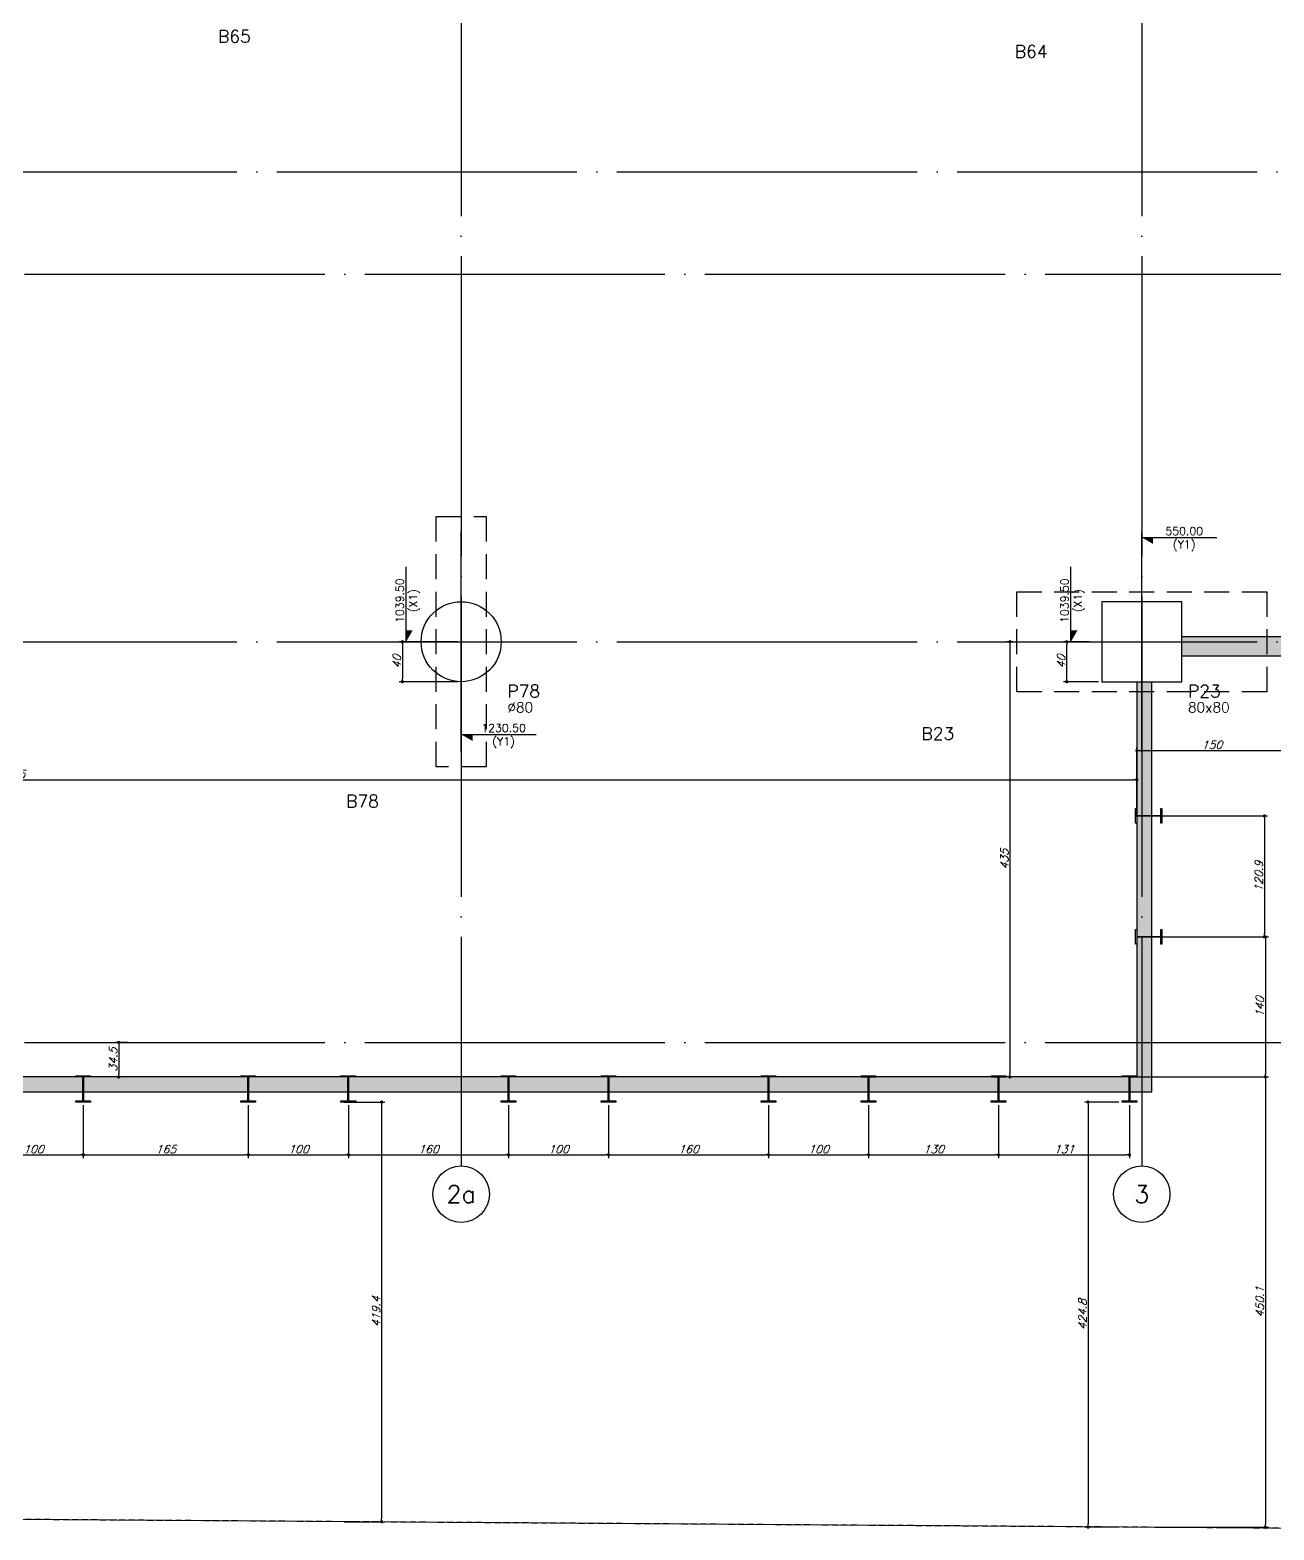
# Model space of a CAD drawing. Header units: millimetres. Extents: x -4281 to 5364, y -2128 to 2372.
# Drawn here: x -2371 to -1127, y -1372 to 127 of the extents above; entities that cross this region are included whole.
import ezdxf
from ezdxf.enums import TextEntityAlignment as Align

# ---------------------------------------------------------------- set-up
doc = ezdxf.new("R2010")
doc.units = ezdxf.units.MM
doc.header["$LTSCALE"] = 50
for name, pattern in [('CONTINUO', [0, 0]), ('DASHED', [0.75, 0.5, -0.25]), ('EIXO', [6.8, 6, -0.4, 0, -0.4])]:
    doc.linetypes.add(name, pattern=pattern)
doc.layers.add('A-DETL-MBND', color=5, linetype='Continuous', lineweight=9)
for name, color, linetype in [('F-ATRIBUTO', 6, 'Continuous'), ('F-BLOCOS-NOME', 3, 'Continuous'), ('F-COTAS', 106, 'Continuous'), ('F-COTAS-ACUMU-1', 94, 'Continuous'), ('F-COTAS_PM', 106, 'Continuous'), ('F-DIVISA', 6, 'Continuous'), ('F-EIXO', 12, 'EIXO'), ('F-EIXOS-DET', 1, 'Continuous'), ('F-EST-COTA', 1, 'Continuous'), ('F-ESTACAS-BARRETE', 2, 'Continuous'), ('F-PILARES-DIM', 172, 'Continuous'), ('F-PILARES-N', 170, 'Continuous'), ('F-PILARES-NOME', 170, 'Continuous'), ('F-PM_EST', 1, 'Continuous'), ('F-SOLIDO-EST', 252, 'Continuous'), ('F-TEXTO', 6, 'Continuous'), ('F-VIGAS', 3, 'Continuous'), ('TG', 7, 'CONTINUO')]:
    doc.layers.add(name, color=color, linetype=linetype)
doc.styles.add('COTA', font='SIMPLEX.SHX')
doc.styles.add('CP-TEXT-INCL', font='romans.shx', dxfattribs={"oblique": 20})
doc.styles.add('MCP', font='romans.shx')
doc.styles.add('ROMANS', font='romans.shx')
doc.dimstyles.new('CP-COTAS-50', dxfattribs={"dimscale": 0.64, "dimtxt": 12.5, "dimasz": 5, "dimexe": 5, "dimexo": 5, "dimgap": 2.5, "dimtad": 1, "dimdec": 1, "dimdsep": 46, "dimtxsty": 'CP-TEXT-INCL', "dimblk1": 'DOT', "dimblk2": 'DOT', "dimsah": 1, "dimcen": 9, "dimclrd": 256, "dimclre": 256, "dimclrt": 256, "dimadec": 0, "dimazin": 0, "dimtfac": 1, "dimtdec": 1, "dimtmove": 2, "dimatfit": 3, "dimldrblk": 'DOT', "dimfxl": 0, "dimtolj": 1, "dimarcsym": 0})

# ---------------------------------------------------------------- blocks, each defined once
blk = doc.blocks.new('*U4')
at = {"layer": 'F-EIXO'}
blk.add_line((0, 0), (7285, 0), dxfattribs=at)
at = {"layer": 'F-TEXTO', "style": 'ROMANS'}
blk.add_attdef('EIXO', text='', height=17.5, dxfattribs=at).set_placement((-28.2072, 0), align=Align.MIDDLE_CENTER)
blk = doc.blocks.new('*U5')
at = {"layer": 'F-EIXO'}
blk.add_line((0, 0), (7197, 0), dxfattribs=at)
at = {"layer": 'F-TEXTO', "style": 'ROMANS'}
blk.add_attdef('EIXO', text='', height=17.5, dxfattribs=at).set_placement((-28.2072, 0), align=Align.MIDDLE_CENTER)
blk = doc.blocks.new('*U505')
at = {"layer": 'F-EIXO'}
blk.add_line((0, 0), (0, -2950), dxfattribs=at)
at = {"layer": 'F-TEXTO', "style": 'ROMANS'}
blk.add_attdef('EIXO', text='', height=17.5, rotation=360, dxfattribs=at).set_placement((0, 28.2072), align=Align.MIDDLE_CENTER)
blk = doc.blocks.new('*U30')
at = {"color": 0}
for p, q in [((-25.71, -20.79), (-25.71, -19.29)), ((-24.61, -22.643), (-23.11, -22.643))]:
    blk.add_line(p, q, dxfattribs=at)
for points in [[(-25.71, -20.79), (-25.71, -20.563), (-25.58, -20.563), (-25.71, -20.563)], [(-24.61, -22.643), (-24.383, -22.643), (-24.383, -22.773), (-24.383, -22.643)]]:
    blk.add_solid(points, dxfattribs=at)
at = {"layer": 'F-EIXOS-DET'}
for p, q in [((-24.61, -22.99), (-24.61, -18.59)), ((-26.81, -20.79), (-22.41, -20.79))]:
    blk.add_line(p, q, dxfattribs=at)
at = {"layer": 'F-ATRIBUTO', "style": 'CP-TEXT-INCL', "oblique": 20, "flags": 1}
blk.add_attdef('ENCONTRO_EIXO', (-24.61, -20.79), '', height=0.05, dxfattribs=at)
blk.add_attdef('VALORMI', text='', height=0.05, dxfattribs=at).set_placement((-24.081, -20.927), align=Align.MIDDLE_CENTER)
at = {"layer": 'F-EST-COTA', "color": 2, "style": 'COTA', "flags": 1}
for tag, p in [('COTA_X', (-9.763, 0.589)), ('COTA_Y', (-9.785, 0.245))]:
    blk.add_attdef(tag, p, '', height=0.2, dxfattribs=at)
at = {"layer": 'F-EST-COTA', "color": 2, "style": 'COTA'}
blk.add_attdef('COTAX_CE-2', text='', height=0.16, rotation=90, dxfattribs=at).set_placement((-25.71, -19.969), align=Align.BOTTOM_CENTER)
blk.add_attdef('NOME_EIXO_X', text='', height=0.16, rotation=90, dxfattribs=at).set_placement((-25.65, -19.969), align=Align.TOP_CENTER)
blk.add_attdef('COTAY_CE-2', text='', height=0.16, dxfattribs=at).set_placement((-23.762, -22.643), align=Align.BOTTOM_CENTER)
blk.add_attdef('NOME_EIXO_Y', text='', height=0.16, dxfattribs=at).set_placement((-23.762, -22.703), align=Align.TOP_CENTER)
blk = doc.blocks.new('*U33')
at = {"color": 0}
for p, q in [((-11, -18.706), (-9.5, -18.706)), ((-12.416, -20.79), (-12.416, -19.29))]:
    blk.add_line(p, q, dxfattribs=at)
for points in [[(-11, -18.706), (-10.773, -18.706), (-10.773, -18.836), (-10.773, -18.706)], [(-12.416, -20.79), (-12.416, -20.563), (-12.286, -20.563), (-12.416, -20.563)]]:
    blk.add_solid(points, dxfattribs=at)
at = {"layer": 'F-EIXOS-DET'}
for p, q in [((-11, -22.99), (-11, -18.59)), ((-13.2, -20.79), (-8.8, -20.79))]:
    blk.add_line(p, q, dxfattribs=at)
at = {"layer": 'F-ATRIBUTO', "style": 'CP-TEXT-INCL', "oblique": 20, "flags": 1}
blk.add_attdef('ENCONTRO_EIXO', (-11, -20.79), '', height=0.05, dxfattribs=at)
blk.add_attdef('VALORMI', text='', height=0.05, dxfattribs=at).set_placement((-10.471, -20.927), align=Align.MIDDLE_CENTER)
at = {"layer": 'F-EST-COTA', "color": 2, "style": 'COTA', "flags": 1}
for tag, p in [('COTA_X', (-9.763, 0.589)), ('COTA_Y', (-9.785, 0.245))]:
    blk.add_attdef(tag, p, '', height=0.2, dxfattribs=at)
at = {"layer": 'F-EST-COTA', "color": 2, "style": 'COTA'}
blk.add_attdef('COTAY_CE-2', text='', height=0.16, dxfattribs=at).set_placement((-10.152, -18.706), align=Align.BOTTOM_CENTER)
blk.add_attdef('NOME_EIXO_Y', text='', height=0.16, dxfattribs=at).set_placement((-10.152, -18.766), align=Align.TOP_CENTER)
blk.add_attdef('COTAX_CE-2', text='', height=0.16, rotation=90, dxfattribs=at).set_placement((-12.416, -19.969), align=Align.BOTTOM_CENTER)
blk.add_attdef('NOME_EIXO_X', text='', height=0.16, rotation=90, dxfattribs=at).set_placement((-12.356, -19.969), align=Align.TOP_CENTER)
blk = doc.blocks.new('_DOT')
at = {"color": 0, "linetype": 'ByBlock'}
blk.add_line((-0.5, 0), (-1, 0), dxfattribs=at)
at = {"color": 0, "linetype": 'ByBlock', "const_width": 0.5}
blk.add_lwpolyline([(-0.25, 0, 1), (0.25, 0, 1)], format="xyb", close=True, dxfattribs=at)
blk = doc.blocks.new('*D194')
at = {"layer": 'DEFPOINTS', "color": 0, "transparency": 16777216}
for p in [(-1334.5, -484.5), (-1308.9, -484.5), (-1299.5, -524.5)]:
    blk.add_point(p, dxfattribs=at)
at = {"layer": 'F-COTAS', "lineweight": -2, "transparency": 16777216}
for p, q in [((-1312.1, -484.5), (-1337.7, -484.5)), ((-1334.5, -521.3), (-1334.5, -487.7)), ((-1302.7, -524.5), (-1337.7, -524.5))]:
    blk.add_line(p, q, dxfattribs=at)
at = {"layer": 'F-COTAS', "lineweight": -2, "transparency": 16777216, "xscale": 3.2, "yscale": 3.2, "zscale": 3.2}
for p, rotation in [((-1334.5, -484.5), 90), ((-1334.5, -524.5), 270)]:
    blk.add_blockref('_DOT', p, dxfattribs=dict(at, rotation=rotation))
at = {"layer": 'F-COTAS', "transparency": 16777216, "insert": (-1340.1, -504.5), "char_height": 8, "attachment_point": 5, "rotation": 90, "style": 'CP-TEXT-INCL'}
blk.add_mtext('\\A1;40', dxfattribs=at)
blk = doc.blocks.new('*D81')
at = {"layer": 'DEFPOINTS', "color": 0, "transparency": 16777216}
for p in [(-1940, -484.5), (-1998.8, -524.5), (-1940, -524.5)]:
    blk.add_point(p, dxfattribs=at)
at = {"layer": 'F-COTAS', "lineweight": -2, "transparency": 16777216}
for p, q in [((-1943.2, -484.5), (-2002, -484.5)), ((-1998.8, -487.7), (-1998.8, -521.3)), ((-1943.2, -524.5), (-2002, -524.5))]:
    blk.add_line(p, q, dxfattribs=at)
at = {"layer": 'F-COTAS', "lineweight": -2, "transparency": 16777216, "xscale": 3.2, "yscale": 3.2, "zscale": 3.2}
for p, rotation in [((-1998.8, -484.5), 90), ((-1998.8, -524.5), 270)]:
    blk.add_blockref('_DOT', p, dxfattribs=dict(at, rotation=rotation))
at = {"layer": 'F-COTAS', "transparency": 16777216, "insert": (-2004.4, -504.5), "char_height": 8, "attachment_point": 5, "rotation": 90, "style": 'CP-TEXT-INCL'}
blk.add_mtext('\\A1;40', dxfattribs=at)
blk = doc.blocks.new('A$C738E28E5')
at = {"layer": 'F-SOLIDO-EST'}
h = blk.add_hatch(color=256, dxfattribs=at)
h.dxf.hatch_style = 1
h.paths.add_polyline_path([(-1249.5, -524.5), (-1264.5, -524.5), (-1264.5, -919.5), (-3525, -919.5), (-3525, 1424), (-3299.5, 1649.5), (-3290, 1649.5), (-3290, 1664.5), (-3305.7, 1664.5), (-3540, 1430.2), (-3540, -934.5), (-1249.5, -934.5)])
h = blk.add_hatch(color=256, dxfattribs=at)
h.dxf.hatch_style = 1
h.paths.add_polyline_path([(-869, -479.5), (-1219.5, -479.5), (-1219.5, -498.5), (-869, -498.5)])
blk = doc.blocks.new('A$C3CB31523')
at = {"layer": 'F-VIGAS'}
for points in [[(-3290, 6664.5), (-3305.7, 6664.5), (-3540, 6430.2), (-3540, 4065.5), (-1249.5, 4065.5), (-1249.5, 4475.5)], [(-1264.5, 4475.5), (-1264.5, 4080.5), (-3525, 4080.5), (-3525, 6424), (-3299.5, 6649.5), (-3290, 6649.5)], [(-869, 4520.5), (-1219.5, 4520.5)], [(-1219.5, 4501.5), (-869, 4501.5)]]:
    blk.add_lwpolyline(points, dxfattribs=at)
at = {"layer": 'F-SOLIDO-EST'}
blk.add_blockref('A$C738E28E5', (0, 5000), dxfattribs=at)
blk = doc.blocks.new('*D237')
at = {"layer": 'DEFPOINTS', "color": 0, "transparency": 16777216}
for p in [(-2270.5, -885), (-2282.4, -919.5), (-2270.5, -919.5)]:
    blk.add_point(p, dxfattribs=at)
at = {"layer": 'F-COTAS', "lineweight": -2, "transparency": 16777216}
for p, q in [((-2273.7, -885), (-2285.6, -885)), ((-2282.4, -888.2), (-2282.4, -916.3)), ((-2273.7, -919.5), (-2285.6, -919.5))]:
    blk.add_line(p, q, dxfattribs=at)
at = {"layer": 'F-COTAS', "lineweight": -2, "transparency": 16777216, "xscale": 3.2, "yscale": 3.2, "zscale": 3.2}
for p, rotation in [((-2282.4, -885), 90), ((-2282.4, -919.5), 270)]:
    blk.add_blockref('_DOT', p, dxfattribs=dict(at, rotation=rotation))
at = {"layer": 'F-COTAS', "transparency": 16777216, "insert": (-2288, -902.3), "char_height": 8, "attachment_point": 5, "rotation": 90, "style": 'CP-TEXT-INCL'}
blk.add_mtext('\\A1;34.5', dxfattribs=at)
blk = doc.blocks.new('*D257')
at = {"layer": 'DEFPOINTS', "color": 0, "transparency": 16777216}
for p in [(-1264.5, -622.4), (-3525, -653.2), (-1264.5, -653.2)]:
    blk.add_point(p, dxfattribs=at)
at = {"layer": 'F-COTAS', "lineweight": -2, "transparency": 16777216}
for p, q in [((-3525, -650), (-3525, -619.2)), ((-3521.8, -622.4), (-1267.7, -622.4)), ((-1264.5, -650), (-1264.5, -619.2))]:
    blk.add_line(p, q, dxfattribs=at)
at = {"layer": 'F-COTAS', "lineweight": -2, "transparency": 16777216, "xscale": 3.2, "yscale": 3.2, "zscale": 3.2, "rotation": 180}
blk.add_blockref('_DOT', (-3525, -622.4), dxfattribs=at)
at = {"layer": 'F-COTAS', "lineweight": -2, "transparency": 16777216, "xscale": 3.2, "yscale": 3.2, "zscale": 3.2}
blk.add_blockref('_DOT', (-1264.5, -622.4), dxfattribs=at)
at = {"layer": 'F-COTAS', "transparency": 16777216, "insert": (-2394.8, -616.8), "char_height": 8, "attachment_point": 5, "style": 'CP-TEXT-INCL'}
blk.add_mtext('\\A1;2260.5', dxfattribs=at)
blk = doc.blocks.new('*D258')
at = {"layer": 'DEFPOINTS', "color": 0, "transparency": 16777216}
for p in [(-1384.8, -484.5), (-1391.3, -919.5), (-1384.8, -919.5)]:
    blk.add_point(p, dxfattribs=at)
at = {"layer": 'F-COTAS', "lineweight": -2, "transparency": 16777216}
for p, q in [((-1388, -484.5), (-1394.5, -484.5)), ((-1391.3, -487.7), (-1391.3, -916.3)), ((-1388, -919.5), (-1394.5, -919.5))]:
    blk.add_line(p, q, dxfattribs=at)
at = {"layer": 'F-COTAS', "lineweight": -2, "transparency": 16777216, "xscale": 3.2, "yscale": 3.2, "zscale": 3.2}
for p, rotation in [((-1391.3, -484.5), 90), ((-1391.3, -919.5), 270)]:
    blk.add_blockref('_DOT', p, dxfattribs=dict(at, rotation=rotation))
at = {"layer": 'F-COTAS', "transparency": 16777216, "insert": (-1396.9, -702), "char_height": 8, "attachment_point": 5, "rotation": 90, "style": 'CP-TEXT-INCL'}
blk.add_mtext('\\A1;435', dxfattribs=at)
blk = doc.blocks.new('Pilares W Gerdau - W250X38_5-590579-Térreo')
at = {"layer": 'F-PM_EST'}
for p, q in [((-7.35, 11.98), (-7.35, 13.1)), ((-7.35, 13.1), (7.35, 13.1)), ((-7.35, 13.1), (7.35, 13.1)), ((-7.35, 11.98), (-7.35, 13.1)), ((-0.33, 11.98), (-7.35, 11.98)), ((-0.33, 11.98), (-7.35, 11.98)), ((-0.33, -11.98), (-0.33, 11.98)), ((-0.33, -11.98), (-0.33, 11.98)), ((7.35, 11.98), (0.33, 11.98)), ((0.33, 11.98), (0.33, -11.98)), ((0.33, 11.98), (0.33, -11.98)), ((7.35, 11.98), (0.33, 11.98)), ((7.35, 13.1), (7.35, 11.98)), ((7.35, 13.1), (7.35, 11.98)), ((-7.35, -13.1), (-7.35, -11.98)), ((-7.35, -11.98), (-0.33, -11.98)), ((-7.35, -11.98), (-0.33, -11.98)), ((-7.35, -13.1), (-7.35, -11.98)), ((7.35, -13.1), (-7.35, -13.1)), ((7.35, -13.1), (-7.35, -13.1)), ((0.33, -11.98), (7.35, -11.98)), ((0.33, -11.98), (7.35, -11.98)), ((7.35, -11.98), (7.35, -13.1)), ((7.35, -11.98), (7.35, -13.1))]:
    blk.add_line(p, q, dxfattribs=at)
blk = doc.blocks.new('Pilares W Gerdau - W250X38_5-1575712-Térreo')
at = {"layer": 'F-PM_EST'}
for p, q in [((-7.35, 11.98), (-7.35, 13.1)), ((-7.35, 13.1), (7.35, 13.1)), ((-7.35, 13.1), (7.35, 13.1)), ((-7.35, 11.98), (-7.35, 13.1)), ((-0.33, 11.98), (-7.35, 11.98)), ((-0.33, 11.98), (-7.35, 11.98)), ((-0.33, -11.98), (-0.33, 11.98)), ((-0.33, -11.98), (-0.33, 11.98)), ((7.35, 11.98), (0.33, 11.98)), ((0.33, 11.98), (0.33, -11.98)), ((0.33, 11.98), (0.33, -11.98)), ((7.35, 11.98), (0.33, 11.98)), ((7.35, 13.1), (7.35, 11.98)), ((7.35, 13.1), (7.35, 11.98)), ((-7.35, -13.1), (-7.35, -11.98)), ((-7.35, -11.98), (-0.33, -11.98)), ((-7.35, -11.98), (-0.33, -11.98)), ((-7.35, -13.1), (-7.35, -11.98)), ((7.35, -13.1), (-7.35, -13.1)), ((7.35, -13.1), (-7.35, -13.1)), ((0.33, -11.98), (7.35, -11.98)), ((0.33, -11.98), (7.35, -11.98)), ((7.35, -11.98), (7.35, -13.1)), ((7.35, -11.98), (7.35, -13.1))]:
    blk.add_line(p, q, dxfattribs=at)
blk = doc.blocks.new('*D349')
at = {"layer": 'DEFPOINTS', "color": 0, "transparency": 16777216}
for p in [(-1532.8, -944.6), (-1402.8, -944.6), (-1402.8, -997.3)]:
    blk.add_point(p, dxfattribs=at)
at = {"layer": 'F-COTAS_PM', "lineweight": -2, "transparency": 16777216}
for p, q in [((-1532.8, -947.8), (-1532.8, -1000.5)), ((-1402.8, -947.8), (-1402.8, -1000.5)), ((-1529.6, -997.3), (-1406, -997.3))]:
    blk.add_line(p, q, dxfattribs=at)
at = {"layer": 'F-COTAS_PM', "lineweight": -2, "transparency": 16777216, "xscale": 3.2, "yscale": 3.2, "zscale": 3.2, "rotation": 180}
blk.add_blockref('_DOT', (-1532.8, -997.3), dxfattribs=at)
at = {"layer": 'F-COTAS_PM', "lineweight": -2, "transparency": 16777216, "xscale": 3.2, "yscale": 3.2, "zscale": 3.2}
blk.add_blockref('_DOT', (-1402.8, -997.3), dxfattribs=at)
at = {"layer": 'F-COTAS_PM', "transparency": 16777216, "insert": (-1467.8, -991.7), "char_height": 8, "attachment_point": 5, "style": 'CP-TEXT-INCL'}
blk.add_mtext('\\A1;130', dxfattribs=at)
blk = doc.blocks.new('*D350')
at = {"layer": 'DEFPOINTS', "color": 0, "transparency": 16777216}
for p in [(-1402.8, -944.6), (-1271.8, -944.6), (-1271.8, -997.3)]:
    blk.add_point(p, dxfattribs=at)
at = {"layer": 'F-COTAS_PM', "lineweight": -2, "transparency": 16777216}
for p, q in [((-1402.8, -947.8), (-1402.8, -1000.5)), ((-1271.8, -947.8), (-1271.8, -1000.5)), ((-1399.6, -997.3), (-1275, -997.3))]:
    blk.add_line(p, q, dxfattribs=at)
at = {"layer": 'F-COTAS_PM', "lineweight": -2, "transparency": 16777216, "xscale": 3.2, "yscale": 3.2, "zscale": 3.2, "rotation": 180}
blk.add_blockref('_DOT', (-1402.8, -997.3), dxfattribs=at)
at = {"layer": 'F-COTAS_PM', "lineweight": -2, "transparency": 16777216, "xscale": 3.2, "yscale": 3.2, "zscale": 3.2}
blk.add_blockref('_DOT', (-1271.8, -997.3), dxfattribs=at)
at = {"layer": 'F-COTAS_PM', "transparency": 16777216, "insert": (-1337.3, -991.7), "char_height": 8, "attachment_point": 5, "style": 'CP-TEXT-INCL'}
blk.add_mtext('\\A1;131', dxfattribs=at)
blk = doc.blocks.new('*D351')
at = {"layer": 'DEFPOINTS', "color": 0, "transparency": 16777216}
for p in [(-2317.8, -944.6), (-2152.8, -944.6), (-2152.8, -997.3)]:
    blk.add_point(p, dxfattribs=at)
at = {"layer": 'F-COTAS_PM', "lineweight": -2, "transparency": 16777216}
for p, q in [((-2317.8, -947.8), (-2317.8, -1000.5)), ((-2152.8, -947.8), (-2152.8, -1000.5)), ((-2314.6, -997.3), (-2156, -997.3))]:
    blk.add_line(p, q, dxfattribs=at)
at = {"layer": 'F-COTAS_PM', "lineweight": -2, "transparency": 16777216, "xscale": 3.2, "yscale": 3.2, "zscale": 3.2, "rotation": 180}
blk.add_blockref('_DOT', (-2317.8, -997.3), dxfattribs=at)
at = {"layer": 'F-COTAS_PM', "lineweight": -2, "transparency": 16777216, "xscale": 3.2, "yscale": 3.2, "zscale": 3.2}
blk.add_blockref('_DOT', (-2152.8, -997.3), dxfattribs=at)
at = {"layer": 'F-COTAS_PM', "transparency": 16777216, "insert": (-2235.3, -991.7), "char_height": 8, "attachment_point": 5, "style": 'CP-TEXT-INCL'}
blk.add_mtext('\\A1;165', dxfattribs=at)
blk = doc.blocks.new('*D352')
at = {"layer": 'DEFPOINTS', "color": 0, "transparency": 16777216}
for p in [(-2152.8, -944.6), (-2052.8, -944.6), (-2052.8, -997.3)]:
    blk.add_point(p, dxfattribs=at)
at = {"layer": 'F-COTAS_PM', "lineweight": -2, "transparency": 16777216}
for p, q in [((-2152.8, -947.8), (-2152.8, -1000.5)), ((-2052.8, -947.8), (-2052.8, -1000.5)), ((-2149.6, -997.3), (-2056, -997.3))]:
    blk.add_line(p, q, dxfattribs=at)
at = {"layer": 'F-COTAS_PM', "lineweight": -2, "transparency": 16777216, "xscale": 3.2, "yscale": 3.2, "zscale": 3.2, "rotation": 180}
blk.add_blockref('_DOT', (-2152.8, -997.3), dxfattribs=at)
at = {"layer": 'F-COTAS_PM', "lineweight": -2, "transparency": 16777216, "xscale": 3.2, "yscale": 3.2, "zscale": 3.2}
blk.add_blockref('_DOT', (-2052.8, -997.3), dxfattribs=at)
at = {"layer": 'F-COTAS_PM', "transparency": 16777216, "insert": (-2102.8, -991.7), "char_height": 8, "attachment_point": 5, "style": 'CP-TEXT-INCL'}
blk.add_mtext('\\A1;100', dxfattribs=at)
blk = doc.blocks.new('*D353')
at = {"layer": 'DEFPOINTS', "color": 0, "transparency": 16777216}
for p in [(-2052.8, -944.6), (-1892.8, -944.6), (-1892.8, -997.3)]:
    blk.add_point(p, dxfattribs=at)
at = {"layer": 'F-COTAS_PM', "lineweight": -2, "transparency": 16777216}
for p, q in [((-2052.8, -947.8), (-2052.8, -1000.5)), ((-1892.8, -947.8), (-1892.8, -1000.5)), ((-2049.6, -997.3), (-1896, -997.3))]:
    blk.add_line(p, q, dxfattribs=at)
at = {"layer": 'F-COTAS_PM', "lineweight": -2, "transparency": 16777216, "xscale": 3.2, "yscale": 3.2, "zscale": 3.2, "rotation": 180}
blk.add_blockref('_DOT', (-2052.8, -997.3), dxfattribs=at)
at = {"layer": 'F-COTAS_PM', "lineweight": -2, "transparency": 16777216, "xscale": 3.2, "yscale": 3.2, "zscale": 3.2}
blk.add_blockref('_DOT', (-1892.8, -997.3), dxfattribs=at)
at = {"layer": 'F-COTAS_PM', "transparency": 16777216, "insert": (-1972.8, -991.7), "char_height": 8, "attachment_point": 5, "style": 'CP-TEXT-INCL'}
blk.add_mtext('\\A1;160', dxfattribs=at)
blk = doc.blocks.new('*D354')
at = {"layer": 'DEFPOINTS', "color": 0, "transparency": 16777216}
for p in [(-1892.8, -944.6), (-1792.8, -944.6), (-1792.8, -997.3)]:
    blk.add_point(p, dxfattribs=at)
at = {"layer": 'F-COTAS_PM', "lineweight": -2, "transparency": 16777216}
for p, q in [((-1892.8, -947.8), (-1892.8, -1000.5)), ((-1792.8, -947.8), (-1792.8, -1000.5)), ((-1889.6, -997.3), (-1796, -997.3))]:
    blk.add_line(p, q, dxfattribs=at)
at = {"layer": 'F-COTAS_PM', "lineweight": -2, "transparency": 16777216, "xscale": 3.2, "yscale": 3.2, "zscale": 3.2, "rotation": 180}
blk.add_blockref('_DOT', (-1892.8, -997.3), dxfattribs=at)
at = {"layer": 'F-COTAS_PM', "lineweight": -2, "transparency": 16777216, "xscale": 3.2, "yscale": 3.2, "zscale": 3.2}
blk.add_blockref('_DOT', (-1792.8, -997.3), dxfattribs=at)
at = {"layer": 'F-COTAS_PM', "transparency": 16777216, "insert": (-1842.8, -991.7), "char_height": 8, "attachment_point": 5, "style": 'CP-TEXT-INCL'}
blk.add_mtext('\\A1;100', dxfattribs=at)
blk = doc.blocks.new('*D355')
at = {"layer": 'DEFPOINTS', "color": 0, "transparency": 16777216}
for p in [(-1792.8, -944.6), (-1632.8, -944.6), (-1632.8, -997.3)]:
    blk.add_point(p, dxfattribs=at)
at = {"layer": 'F-COTAS_PM', "lineweight": -2, "transparency": 16777216}
for p, q in [((-1792.8, -947.8), (-1792.8, -1000.5)), ((-1632.8, -947.8), (-1632.8, -1000.5)), ((-1789.6, -997.3), (-1636, -997.3))]:
    blk.add_line(p, q, dxfattribs=at)
at = {"layer": 'F-COTAS_PM', "lineweight": -2, "transparency": 16777216, "xscale": 3.2, "yscale": 3.2, "zscale": 3.2, "rotation": 180}
blk.add_blockref('_DOT', (-1792.8, -997.3), dxfattribs=at)
at = {"layer": 'F-COTAS_PM', "lineweight": -2, "transparency": 16777216, "xscale": 3.2, "yscale": 3.2, "zscale": 3.2}
blk.add_blockref('_DOT', (-1632.8, -997.3), dxfattribs=at)
at = {"layer": 'F-COTAS_PM', "transparency": 16777216, "insert": (-1712.8, -991.7), "char_height": 8, "attachment_point": 5, "style": 'CP-TEXT-INCL'}
blk.add_mtext('\\A1;160', dxfattribs=at)
blk = doc.blocks.new('*D356')
at = {"layer": 'DEFPOINTS', "color": 0, "transparency": 16777216}
for p in [(-1632.8, -944.6), (-1532.8, -944.6), (-1532.8, -997.3)]:
    blk.add_point(p, dxfattribs=at)
at = {"layer": 'F-COTAS_PM', "lineweight": -2, "transparency": 16777216}
for p, q in [((-1632.8, -947.8), (-1632.8, -1000.5)), ((-1532.8, -947.8), (-1532.8, -1000.5)), ((-1629.6, -997.3), (-1536, -997.3))]:
    blk.add_line(p, q, dxfattribs=at)
at = {"layer": 'F-COTAS_PM', "lineweight": -2, "transparency": 16777216, "xscale": 3.2, "yscale": 3.2, "zscale": 3.2, "rotation": 180}
blk.add_blockref('_DOT', (-1632.8, -997.3), dxfattribs=at)
at = {"layer": 'F-COTAS_PM', "lineweight": -2, "transparency": 16777216, "xscale": 3.2, "yscale": 3.2, "zscale": 3.2}
blk.add_blockref('_DOT', (-1532.8, -997.3), dxfattribs=at)
at = {"layer": 'F-COTAS_PM', "transparency": 16777216, "insert": (-1582.8, -991.7), "char_height": 8, "attachment_point": 5, "style": 'CP-TEXT-INCL'}
blk.add_mtext('\\A1;100', dxfattribs=at)
blk = doc.blocks.new('*D361')
at = {"layer": 'DEFPOINTS', "color": 0, "transparency": 16777216}
for p in [(-2417.8, -944.6), (-2317.8, -944.6), (-2317.8, -997.3)]:
    blk.add_point(p, dxfattribs=at)
at = {"layer": 'F-COTAS_PM', "lineweight": -2, "transparency": 16777216}
for p, q in [((-2417.8, -947.8), (-2417.8, -1000.5)), ((-2317.8, -947.8), (-2317.8, -1000.5)), ((-2414.6, -997.3), (-2321, -997.3))]:
    blk.add_line(p, q, dxfattribs=at)
at = {"layer": 'F-COTAS_PM', "lineweight": -2, "transparency": 16777216, "xscale": 3.2, "yscale": 3.2, "zscale": 3.2, "rotation": 180}
blk.add_blockref('_DOT', (-2417.8, -997.3), dxfattribs=at)
at = {"layer": 'F-COTAS_PM', "lineweight": -2, "transparency": 16777216, "xscale": 3.2, "yscale": 3.2, "zscale": 3.2}
blk.add_blockref('_DOT', (-2317.8, -997.3), dxfattribs=at)
at = {"layer": 'F-COTAS_PM', "transparency": 16777216, "insert": (-2367.8, -991.7), "char_height": 8, "attachment_point": 5, "style": 'CP-TEXT-INCL'}
blk.add_mtext('\\A1;100', dxfattribs=at)
blk = doc.blocks.new('*D366')
at = {"layer": 'DEFPOINTS', "color": 0, "transparency": 16777216}
for p in [(-1114.5, -593.2), (-1114.5, -645.8), (-1264.5, -662.5)]:
    blk.add_point(p, dxfattribs=at)
at = {"layer": 'F-COTAS_PM', "lineweight": -2, "transparency": 16777216}
for p, q in [((-1264.5, -659.3), (-1264.5, -590)), ((-1261.3, -593.2), (-1117.7, -593.2)), ((-1114.5, -642.6), (-1114.5, -590))]:
    blk.add_line(p, q, dxfattribs=at)
at = {"layer": 'F-COTAS_PM', "lineweight": -2, "transparency": 16777216, "xscale": 3.2, "yscale": 3.2, "zscale": 3.2, "rotation": 180}
blk.add_blockref('_DOT', (-1264.5, -593.2), dxfattribs=at)
at = {"layer": 'F-COTAS_PM', "lineweight": -2, "transparency": 16777216, "xscale": 3.2, "yscale": 3.2, "zscale": 3.2}
blk.add_blockref('_DOT', (-1114.5, -593.2), dxfattribs=at)
at = {"layer": 'F-COTAS_PM', "transparency": 16777216, "insert": (-1189.5, -587.6), "char_height": 8, "attachment_point": 5, "style": 'CP-TEXT-INCL'}
blk.add_mtext('\\A1;150', dxfattribs=at)
blk = doc.blocks.new('*D373')
at = {"layer": 'DEFPOINTS', "color": 0, "transparency": 16777216}
for p in [(-1239.4, -779.5), (-1276.2, -919.5), (-1135.9, -919.5)]:
    blk.add_point(p, dxfattribs=at)
at = {"layer": 'F-COTAS_PM', "lineweight": -2, "transparency": 16777216}
for p, q in [((-1236.2, -779.5), (-1132.7, -779.5)), ((-1135.9, -782.7), (-1135.9, -916.3)), ((-1273, -919.5), (-1132.7, -919.5))]:
    blk.add_line(p, q, dxfattribs=at)
at = {"layer": 'F-COTAS_PM', "lineweight": -2, "transparency": 16777216, "xscale": 3.2, "yscale": 3.2, "zscale": 3.2}
for p, rotation in [((-1135.9, -779.5), 90), ((-1135.9, -919.5), 270)]:
    blk.add_blockref('_DOT', p, dxfattribs=dict(at, rotation=rotation))
at = {"layer": 'F-COTAS_PM', "transparency": 16777216, "insert": (-1141.5, -849.5), "char_height": 8, "attachment_point": 5, "rotation": 90, "style": 'CP-TEXT-INCL'}
blk.add_mtext('\\A1;140', dxfattribs=at)
blk = doc.blocks.new('*D405')
at = {"layer": 'DEFPOINTS', "color": 0, "transparency": 16777216}
for p in [(-1265.6, -658.6), (-1265.6, -779.5), (-1136.9, -779.5)]:
    blk.add_point(p, dxfattribs=at)
at = {"layer": 'F-COTAS_PM', "lineweight": -2, "transparency": 16777216}
for p, q in [((-1262.4, -658.6), (-1133.7, -658.6)), ((-1136.9, -661.8), (-1136.9, -776.3)), ((-1262.4, -779.5), (-1133.7, -779.5))]:
    blk.add_line(p, q, dxfattribs=at)
at = {"layer": 'F-COTAS_PM', "lineweight": -2, "transparency": 16777216, "xscale": 3.2, "yscale": 3.2, "zscale": 3.2}
for p, rotation in [((-1136.9, -658.6), 90), ((-1136.9, -779.5), 270)]:
    blk.add_blockref('_DOT', p, dxfattribs=dict(at, rotation=rotation))
at = {"layer": 'F-COTAS_PM', "transparency": 16777216, "insert": (-1142.5, -719), "char_height": 8, "attachment_point": 5, "rotation": 90, "style": 'CP-TEXT-INCL'}
blk.add_mtext('\\A1;120.9', dxfattribs=at)
blk = doc.blocks.new('*D488')
at = {"layer": 'DEFPOINTS', "color": 0, "transparency": 16777216}
for p in [(-1249.5, -919.5), (-1249.5, -1369.6), (-1135.9, -1369.6)]:
    blk.add_point(p, dxfattribs=at)
at = {"layer": 'F-COTAS', "lineweight": -2, "transparency": 16777216}
for p, q in [((-1246.3, -919.5), (-1132.7, -919.5)), ((-1135.9, -922.7), (-1135.9, -1366.4)), ((-1246.3, -1369.6), (-1132.7, -1369.6))]:
    blk.add_line(p, q, dxfattribs=at)
at = {"layer": 'F-COTAS', "lineweight": -2, "transparency": 16777216, "xscale": 3.2, "yscale": 3.2, "zscale": 3.2}
for p, rotation in [((-1135.9, -919.5), 90), ((-1135.9, -1369.6), 270)]:
    blk.add_blockref('_DOT', p, dxfattribs=dict(at, rotation=rotation))
at = {"layer": 'F-COTAS', "transparency": 16777216, "insert": (-1141.5, -1144.6), "char_height": 8, "attachment_point": 5, "rotation": 90, "style": 'CP-TEXT-INCL', "bg_fill": 3, "box_fill_scale": 1.1, "bg_fill_color": 256, "bg_fill_true_color": 13158600, "bg_fill_transparency": 0}
blk.add_mtext('\\A1;450.1', dxfattribs=at)
blk = doc.blocks.new('zw$25E5')
at = {"layer": 'TG', "color": 2, "linetype": 'CONTINUO'}
blk.add_polyline3d([(7902.9, 70.6, 0), (114.5, 124.8, 0)], dxfattribs=at)
blk = doc.blocks.new('*D518')
at = {"layer": 'DEFPOINTS', "color": 0, "transparency": 16777216}
for p in [(-1279.2, -944.6), (-1313.2, -1369.4), (-1282.1, -1369.4)]:
    blk.add_point(p, dxfattribs=at)
at = {"layer": 'F-COTAS', "lineweight": -2, "transparency": 16777216}
for p, q in [((-1282.4, -944.6), (-1316.4, -944.6)), ((-1313.2, -947.8), (-1313.2, -1366.2)), ((-1285.3, -1369.4), (-1316.4, -1369.4))]:
    blk.add_line(p, q, dxfattribs=at)
at = {"layer": 'F-COTAS', "lineweight": -2, "transparency": 16777216, "xscale": 3.2, "yscale": 3.2, "zscale": 3.2}
for p, rotation in [((-1313.2, -944.6), 90), ((-1313.2, -1369.4), 270)]:
    blk.add_blockref('_DOT', p, dxfattribs=dict(at, rotation=rotation))
at = {"layer": 'F-COTAS', "transparency": 16777216, "insert": (-1318.8, -1157), "char_height": 8, "attachment_point": 5, "rotation": 90, "style": 'CP-TEXT-INCL', "bg_fill": 3, "box_fill_scale": 1.1, "bg_fill_color": 256, "bg_fill_true_color": 13158600, "bg_fill_transparency": 0}
blk.add_mtext('\\A1;424.8', dxfattribs=at)
blk = doc.blocks.new('*D519')
at = {"layer": 'DEFPOINTS', "color": 0, "transparency": 16777216}
for p in [(-2060.2, -944.6), (-2060.2, -1364), (-2019.5, -1364)]:
    blk.add_point(p, dxfattribs=at)
at = {"layer": 'F-COTAS', "lineweight": -2, "transparency": 16777216}
for p, q in [((-2057, -944.6), (-2016.3, -944.6)), ((-2019.5, -947.8), (-2019.5, -1360.8)), ((-2057, -1364), (-2016.3, -1364))]:
    blk.add_line(p, q, dxfattribs=at)
at = {"layer": 'F-COTAS', "lineweight": -2, "transparency": 16777216, "xscale": 3.2, "yscale": 3.2, "zscale": 3.2}
for p, rotation in [((-2019.5, -944.6), 90), ((-2019.5, -1364), 270)]:
    blk.add_blockref('_DOT', p, dxfattribs=dict(at, rotation=rotation))
at = {"layer": 'F-COTAS', "transparency": 16777216, "insert": (-2025.1, -1154.3), "char_height": 8, "attachment_point": 5, "rotation": 90, "style": 'CP-TEXT-INCL', "bg_fill": 3, "box_fill_scale": 1.1, "bg_fill_color": 256, "bg_fill_true_color": 13158600, "bg_fill_transparency": 0}
blk.add_mtext('\\A1;419.4', dxfattribs=at)
blk = doc.blocks.new('*D528')
at = {"layer": 'DEFPOINTS', "color": 0, "transparency": 16777216}
for p in [(-3630.8, -1353.1), (-709.5, -1373.4), (-3630.8, -1507.1)]:
    blk.add_point(p, dxfattribs=at)
at = {"layer": 'F-COTAS', "lineweight": -2, "transparency": 16777216}
for p, q in [((-3630.8, -1356.3), (-3630.8, -1510.3)), ((-709.5, -1376.6), (-709.5, -1510.3)), ((-712.7, -1507.1), (-3627.6, -1507.1))]:
    blk.add_line(p, q, dxfattribs=at)
at = {"layer": 'F-COTAS', "lineweight": -2, "transparency": 16777216, "xscale": 3.2, "yscale": 3.2, "zscale": 3.2, "rotation": 180}
blk.add_blockref('_DOT', (-3630.8, -1507.1), dxfattribs=at)
at = {"layer": 'F-COTAS', "lineweight": -2, "transparency": 16777216, "xscale": 3.2, "yscale": 3.2, "zscale": 3.2}
blk.add_blockref('_DOT', (-709.5, -1507.1), dxfattribs=at)
at = {"layer": 'F-COTAS', "transparency": 16777216, "insert": (-2170.1, -1501.5), "char_height": 8, "attachment_point": 5, "style": 'CP-TEXT-INCL', "bg_fill": 3, "box_fill_scale": 1.1, "bg_fill_color": 256, "bg_fill_true_color": 13158600, "bg_fill_transparency": 0}
blk.add_mtext('\\A1;2921.3', dxfattribs=at)

msp = doc.modelspace()

# ---------------------------------------------------------------- linework, layer by layer
at = {"layer": 'F-DIVISA', "color": 4, "linetype": 'DASHED', "ltscale": 0.25, "flags": 128}
msp.add_lwpolyline([(3296.03, 2024.21), (3571.4, 2024.21), (3587.77, 434.4), (4164.42, 438.38), (4170.81, -1407.31), (-3630.75, -1353.06), (-3665.01, 2024.21), (3277.95, 2024.21)], dxfattribs=at)
at = {"layer": 'F-EIXO', "color": 2, "linetype": 'Continuous'}
msp.add_circle((-1940, -1036.64), 28.21, dxfattribs=at)
at = {"layer": 'F-ESTACAS-BARRETE', "linetype": 'DASHED'}
for points in [[(-1965, -359.5), (-1915, -359.5), (-1915, -609.5), (-1965, -609.5)], [(-1384.5, -434.5), (-1134.5, -434.5), (-1134.5, -534.5), (-1384.5, -534.5)]]:
    msp.add_lwpolyline(points, close=True, dxfattribs=at)
at = {"layer": 'F-PILARES-N'}
msp.add_lwpolyline([(-1299.5, -524.5), (-1219.5, -524.5), (-1219.5, -444.5), (-1299.5, -444.5), (-1299.5, -524.5)], dxfattribs=at)
at = {"layer": 'F-PILARES-N', "linetype": 'Continuous'}
msp.add_circle((-1940, -484.5), 40, dxfattribs=at)

# ---------------------------------------------------------------- block references
at = {"layer": 'A-DETL-MBND'}
for name, p, rotation in [('Pilares W Gerdau - W250X38_5-590579-Térreo', (-1252.54, -658.57), 270), ('Pilares W Gerdau - W250X38_5-590579-Térreo', (-1252.54, -779.5), 270), ('Pilares W Gerdau - W250X38_5-1575712-Térreo', (-2317.83, -931.48), 180), ('Pilares W Gerdau - W250X38_5-1575712-Térreo', (-2152.83, -931.48), 180), ('Pilares W Gerdau - W250X38_5-1575712-Térreo', (-2052.83, -931.48), 180), ('Pilares W Gerdau - W250X38_5-590579-Térreo', (-1892.79, -931.48), 180), ('Pilares W Gerdau - W250X38_5-590579-Térreo', (-1792.79, -931.48), 180), ('Pilares W Gerdau - W250X38_5-590579-Térreo', (-1632.83, -931.48), 180), ('Pilares W Gerdau - W250X38_5-590579-Térreo', (-1532.83, -931.54), 180), ('Pilares W Gerdau - W250X38_5-590579-Térreo', (-1402.82, -931.54), 180), ('Pilares W Gerdau - W250X38_5-590579-Térreo', (-1271.82, -931.48), 180)]:
    msp.add_blockref(name, p, dxfattribs=dict(at, rotation=rotation))
at = {"layer": 'F-COTAS-ACUMU-1', "xscale": 50, "yscale": 50, "zscale": 50}
for name, values in [('*U30', {'NOME_EIXO_X': '(X1)', 'NOME_EIXO_Y': '(Y1)', 'COTAY_CE-2': '1230.50', 'COTAX_CE-2': '1039.50'}), ('*U33', {'NOME_EIXO_X': '(X1)', 'NOME_EIXO_Y': '(Y1)', 'COTAY_CE-2': '550.00', 'COTAX_CE-2': '1039.50'})]:
    msp.add_blockref(name, (-709.5, 555), dxfattribs=at).add_auto_attribs(values)
at = {"layer": 'F-EIXO', "linetype": 'Continuous'}
for name, p in [('*U505', (-1940, 1941.36)), ('*U505', (-1259.5, 1941.36)), ('*U4', (-3824.8, -15)), ('*U5', (-3736.84, -117)), ('*U4', (-3824.8, -484.5)), ('*U5', (-3736.84, -885))]:
    msp.add_blockref(name, p, dxfattribs=at)
at = {"layer": 'F-VIGAS', "linetype": 'Continuous'}
msp.add_blockref('A$C3CB31523', (0, -5000), dxfattribs=at)
at = {"layer": 'TG'}
msp.add_blockref('zw$25E5', (-3745.25, -1477.84), dxfattribs=at)

# ---------------------------------------------------------------- texts
at = {"layer": 'F-BLOCOS-NOME', "linetype": 'Continuous', "style": 'MCP'}
for s, p in [('B65', (-2183.07, 114.26)), ('B64', (-1386.5, 99.12)), ('B23', (-1479.76, -582.58)), ('B78', (-2055, -650.12))]:
    msp.add_text(s, height=12.5, dxfattribs=at).set_placement(p)
at = {"layer": 'F-PILARES-DIM', "linetype": 'Continuous', "style": 'MCP'}
for s, p in [('%%c80', (-1893.75, -555.12)), ('80x80', (-1213.25, -555.12))]:
    msp.add_text(s, height=10, dxfattribs=at).set_placement(p)
at = {"layer": 'F-PILARES-NOME', "linetype": 'Continuous', "style": 'MCP'}
for s, p in [('P78', (-1893.75, -540.12)), ('P23', (-1213.25, -540.12))]:
    msp.add_text(s, height=12.5, dxfattribs=at).set_placement(p)
at = {"layer": 'F-TEXTO', "linetype": 'Continuous', "style": 'ROMANS'}
msp.add_text('2a', height=17.5, rotation=360, dxfattribs=at).set_placement((-1940, -1036.64), align=Align.MIDDLE_CENTER)

# ---------------------------------------------------------------- dimensions: what is measured, and where the dimension line sits
at = {"layer": 'F-COTAS'}
for base, p1, p2, picture, middle in [((-1998.82, -524.5), (-1940, -484.5), (-1940, -524.5), '*D81', (-2004.42, -504.5)), ((-1334.53, -484.5), (-1299.5, -524.5), (-1308.93, -484.5), '*D194', (-1340.13, -504.5))]:
    dim = msp.add_linear_dim(base=base, p1=p1, p2=p2, angle=90, dimstyle='CP-COTAS-50', dxfattribs=at)
    dim.commit()
    dim.dimension.update_dxf_attribs({"geometry": picture, "text_midpoint": middle})
for base, p1, p2, picture, middle in [((-1391.3, -919.5), (-1384.84, -484.5), (-1384.84, -919.5), '*D258', (-1396.9, -702)), ((-2282.41, -919.5), (-2270.49, -885), (-2270.49, -919.5), '*D237', (-2288.01, -902.25))]:
    dim = msp.add_linear_dim(base=base, p1=p1, p2=p2, angle=90, dimstyle='CP-COTAS-50', override={"dimfxl": 10}, dxfattribs=at)
    dim.commit()
    dim.dimension.update_dxf_attribs({"geometry": picture, "text_midpoint": middle})
dim = msp.add_linear_dim(base=(-1264.5, -622.44), p1=(-3525, -653.19), p2=(-1264.5, -653.19), dimstyle='CP-COTAS-50', override={"dimfxl": 10}, dxfattribs=at)
dim.commit()
dim.dimension.update_dxf_attribs({"geometry": '*D257', "text_midpoint": (-2394.75, -616.84)})
at = {"layer": 'F-COTAS_PM'}
for base, p1, p2, picture, middle in [((-1114.52, -593.22), (-1264.52, -662.52), (-1114.52, -645.79), '*D366', (-1189.52, -587.62)), ((-2317.83, -997.34), (-2417.83, -944.58), (-2317.83, -944.58), '*D361', (-2367.83, -991.74)), ((-2152.83, -997.34), (-2317.83, -944.58), (-2152.83, -944.58), '*D351', (-2235.33, -991.74)), ((-2052.83, -997.34), (-2152.83, -944.58), (-2052.83, -944.58), '*D352', (-2102.83, -991.74)), ((-1892.79, -997.34), (-2052.83, -944.58), (-1892.79, -944.58), '*D353', (-1972.81, -991.74)), ((-1792.79, -997.34), (-1892.79, -944.58), (-1792.79, -944.58), '*D354', (-1842.79, -991.74)), ((-1632.83, -997.34), (-1792.79, -944.58), (-1632.83, -944.58), '*D355', (-1712.81, -991.74)), ((-1532.83, -997.34), (-1632.83, -944.58), (-1532.83, -944.64), '*D356', (-1582.83, -991.74)), ((-1402.82, -997.34), (-1532.83, -944.64), (-1402.82, -944.64), '*D349', (-1467.82, -991.74)), ((-1271.82, -997.34), (-1402.82, -944.64), (-1271.82, -944.58), '*D350', (-1337.32, -991.74))]:
    dim = msp.add_linear_dim(base=base, p1=p1, p2=p2, dimstyle='CP-COTAS-50', override={"dimfxl": 10}, dxfattribs=at)
    dim.commit()
    dim.dimension.update_dxf_attribs({"geometry": picture, "text_midpoint": middle})
for base, p1, p2, picture, middle in [((-1136.93, -779.5), (-1265.64, -658.57), (-1265.64, -779.5), '*D405', (-1142.53, -719.04)), ((-1135.93, -919.5), (-1239.44, -779.5), (-1276.17, -919.5), '*D373', (-1141.53, -849.5))]:
    dim = msp.add_linear_dim(base=base, p1=p1, p2=p2, angle=90, dimstyle='CP-COTAS-50', override={"dimfxl": 10}, dxfattribs=at)
    dim.commit()
    dim.dimension.update_dxf_attribs({"geometry": picture, "text_midpoint": middle})

# ---------------------------------------------------------------- next in the draw order: dimensions: what is measured, and where the dimension line sits
at = {"layer": 'F-COTAS'}
for base, p1, p2, picture, middle in [((-1135.93, -1369.62), (-1249.5, -919.5), (-1249.5, -1369.62), '*D488', (-1141.53, -1144.56)), ((-2019.55, -1363.98), (-2060.18, -944.58), (-2060.18, -1363.98), '*D519', (-2025.15, -1154.28))]:
    dim = msp.add_linear_dim(base=base, p1=p1, p2=p2, angle=90, dimstyle='CP-COTAS-50', override={"dimtfill": 1, "dimarcsym": 2}, dxfattribs=at)
    dim.commit()
    dim.dimension.update_dxf_attribs({"geometry": picture, "text_midpoint": middle})

# ---------------------------------------------------------------- next in the draw order: linework, layer by layer
at = {"layer": 'F-EIXO', "color": 2, "linetype": 'Continuous'}
msp.add_circle((-1259.5, -1036.64), 28.21, dxfattribs=at)

# ---------------------------------------------------------------- next in the draw order: texts
at = {"layer": 'F-TEXTO', "linetype": 'Continuous', "style": 'ROMANS'}
msp.add_text('3', height=17.5, dxfattribs=at).set_placement((-1259.5, -1036.64), align=Align.MIDDLE_CENTER)

# ---------------------------------------------------------------- next in the draw order: dimensions: what is measured, and where the dimension line sits
at = {"layer": 'F-COTAS'}
dim = msp.add_linear_dim(base=(-1313.22, -1369.39), p1=(-1279.17, -944.58), p2=(-1282.12, -1369.39), angle=90, dimstyle='CP-COTAS-50', override={"dimtfill": 1, "dimarcsym": 2}, dxfattribs=at)
dim.commit()
dim.dimension.update_dxf_attribs({"geometry": '*D518', "text_midpoint": (-1318.82, -1156.98)})

# ---------------------------------------------------------------- next in the draw order: dimensions: what is measured, and where the dimension line sits
dim = msp.add_linear_dim(base=(-3630.755, -1507.0975), p1=(-709.5, -1373.3717), p2=(-3630.755, -1353.0575), dimstyle='CP-COTAS-50', override={"dimtfill": 1, "dimarcsym": 2}, dxfattribs=at)
dim.commit()
dim.dimension.update_dxf_attribs({"geometry": '*D528', "text_midpoint": (-2170.1275, -1501.4975)})

doc.saveas('drawing.dxf')
